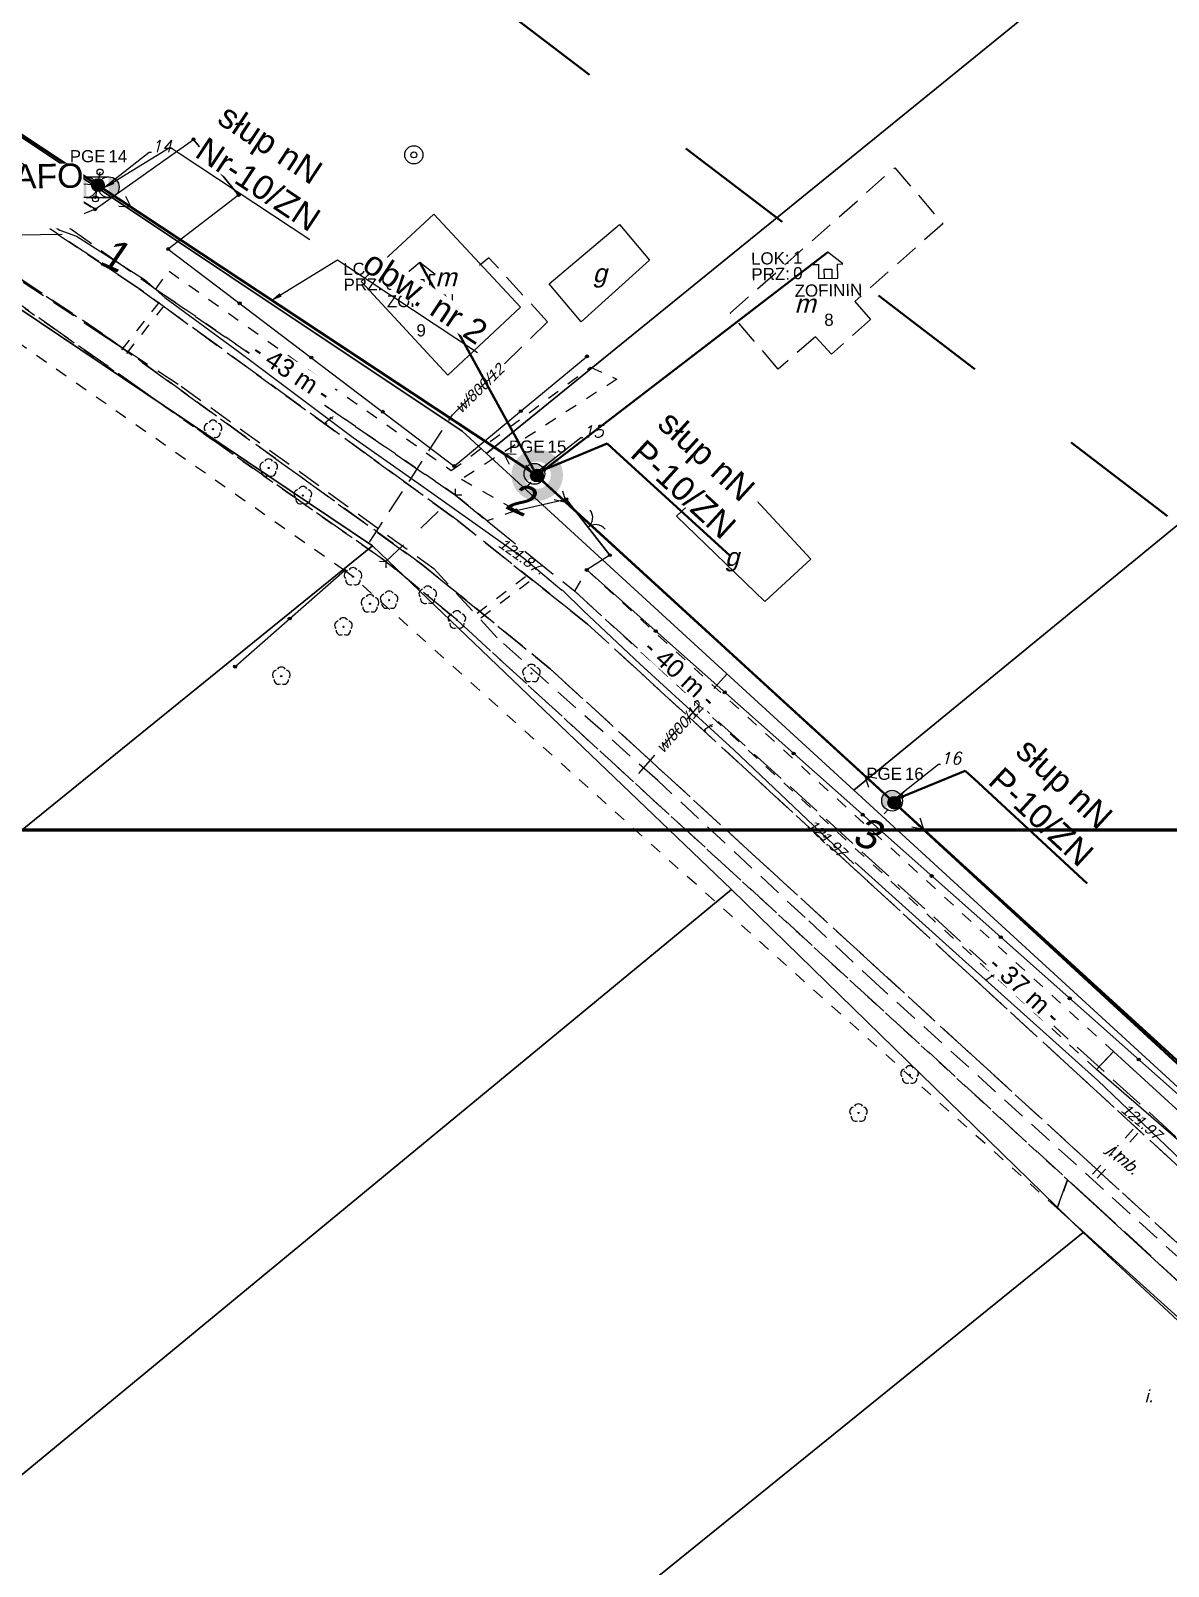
# Model space of a CAD drawing. Header units: metres. Extents: x 7542702 to 7555152, y 5804026 to 5815503.
# Drawn here: x 7544736.7 to 7544830.6, y 5808660.5 to 5808787.2 of the extents above; entities that cross this region are included whole.
import ezdxf
from ezdxf import colors
from ezdxf.entities.mleader import LeaderData, LeaderLine
from ezdxf.enums import TextEntityAlignment as Align
from ezdxf.math import Vec2, Vec3

# ---------------------------------------------------------------- set-up
doc = ezdxf.new("R2010")
doc.units = ezdxf.units.M
for name, pattern in [('4001', [0]), ('4002', [2, 1, -1]), ('4003', [3, 2, -1]), ('4004', [4, 3, -1])]:
    doc.linetypes.add(name, pattern=pattern)
doc.layers.add('!tele', color=30, linetype='Continuous', lineweight=50, plot=False)
for name, color, linetype, lineweight in [('!trafo', 6, '4002', 50), ('_KABEL_ABONENCKI_NAPOWIETRZNY', 104, 'Continuous', 50), ('_MUFA', 202, 'Continuous', 30), ('_numery slupow etap 4 cz. 2', 7, 'Continuous', 40), ('_PA_OPCJONALNE', 1, 'Continuous', 30), ('_SIEC_NAPOWIETRZNA', 5, 'Continuous', 50), ('_SLUP_DZIERZAWIONY_ENERGETYCZNY', 1, 'Continuous', 30)]:
    doc.layers.add(name, color=color, linetype=linetype, lineweight=lineweight)
for name, color, linetype in [('_MM mufy', 3, 'Continuous'), ('_MM opisy', 7, 'Continuous'), ('_MM slupy', 5, 'Continuous'), ('_mm trafo', 3, 'Continuous'), ('Budynki', 7, 'Continuous'), ('Budynki_projektowane', 1, 'Continuous'), ('Drogi', 135, 'Continuous'), ('Dzialki', 165, 'Continuous'), ('Ewidencja_drog', 135, 'Continuous'), ('Linie_napowietrzne', 184, 'Continuous'), ('makro-numeracja-punktow', 7, 'Continuous'), ('Ogrodzenia', 184, 'Continuous'), ('Projekty', 252, 'Continuous'), ('Roslinnosc', 104, 'Continuous'), ('Uz_Specjalne', 7, 'Continuous'), ('Uz_Telekomunikacja', 252, 'Continuous'), ('Wody', 184, 'Continuous')]:
    doc.layers.add(name, color=color, linetype=linetype)
doc.layers.add('DIM', color=7, linetype='Continuous', plot=False)
doc.layers.get('_MUFA').off()
doc.styles.add('DYN_DIM', font='arial.ttf')
doc.styles.add('GeodText', font='romans.shx', dxfattribs={"oblique": 14.323945})
doc.styles.get("Standard").update_dxf_attribs({"font": 'arial.ttf'})
doc.dimstyles.new('opis linie', dxfattribs={"dimtxt": 1.5, "dimasz": 0.18, "dimexe": 0.18, "dimexo": 0.0625, "dimgap": 2.5, "dimtad": 4, "dimdec": 0, "dimzin": 0, "dimdsep": 46, "dimtxsty": 'Standard', "dimcen": 0.09, "dimse1": 1, "dimse2": 1, "dimsd1": 1, "dimsd2": 1, "dimclrt": 256, "dimadec": 0, "dimazin": 0, "dimtfac": 1, "dimtdec": 0, "dimtofl": 0, "dimtmove": 0, "dimatfit": 3, "dimfxl": 1, "dimtfill": 1, "dimtolj": 1, "dimtzin": 0, "dimarcsym": 0})
doc.dimstyles.get("Standard").update_dxf_attribs({"dimtxt": 0.18, "dimasz": 0.18, "dimexe": 0.18, "dimexo": 0.0625, "dimgap": 0.09, "dimtad": 0, "dimtih": 1, "dimtoh": 1, "dimdec": 4, "dimzin": 0, "dimdsep": 46, "dimtxsty": 'Standard', "dimcen": 0.09, "dimadec": 0, "dimazin": 0, "dimtfac": 1, "dimtdec": 4, "dimtofl": 0, "dimtmove": 0, "dimatfit": 3, "dimfxl": 1, "dimtolj": 1, "dimtzin": 0, "dimarcsym": 0})

# ---------------------------------------------------------------- blocks, each defined once
blk = doc.blocks.new('1281')
at = {"layer": 'Ogrodzenia', "color": 184, "linetype": 'Continuous'}
for radius in [0.24, 0.16, 0.08]:
    blk.add_circle((0, 0), radius, dxfattribs=at)
blk = doc.blocks.new('1422')
at = {"layer": 'Roslinnosc', "color": 104, "linetype": 'Continuous'}
blk.add_circle((0, 0), 0.1, dxfattribs=at)
for centre, start, end in [((-0.71, 0.23), 102.5, 221.75), ((0, 0.75), 30.19, 149.77), ((0.71, 0.23), 318.3, 77.49), ((-0.44, -0.61), 174.33, 293.45), ((0.44, -0.61), 246.24, 5.74)]:
    blk.add_arc(centre, 0.75, start, end, dxfattribs=at)
blk = doc.blocks.new('2283')
at = {"layer": 'Ogrodzenia', "color": 184, "linetype": 'Continuous'}
blk.add_line((0, 0), (0, 1), dxfattribs=at)
blk = doc.blocks.new('1283')
at = {"layer": 'Ogrodzenia', "color": 184, "linetype": 'Continuous'}
for centre, start, end in [((0, 2), 270, 0), ((0, -2), 0, 90)]:
    blk.add_arc(centre, 2, start, end, dxfattribs=at)
blk = doc.blocks.new('2554')
at = {"layer": 'Drogi', "color": 8, "linetype": '4002'}
blk.add_line((0, 0), (0, 1), dxfattribs=at)
blk = doc.blocks.new('1554')
at = {"layer": 'Drogi', "color": 8, "linetype": 'Continuous'}
for p, q in [((-0.75, -0.75), (0, 0)), ((0, 0), (0.75, -0.75))]:
    blk.add_line(p, q, dxfattribs=at)
blk = doc.blocks.new('1651')
at = {"layer": 'Wody', "color": 184, "linetype": 'Continuous'}
for radius in [1.5, 0.5]:
    blk.add_circle((0, 0), radius, dxfattribs=at)
blk = doc.blocks.new('1363')
at = {"layer": 'Linie_napowietrzne', "color": 184, "linetype": 'Continuous'}
for p, q in [((-1.5, 0), (-2.5, 0)), ((0, 1.5), (0, 2.5)), ((1.5, 0), (2.5, 0)), ((0, -1.5), (0, -2.5))]:
    blk.add_line(p, q, dxfattribs=at)
blk.add_circle((0, 0), 0.5, dxfattribs=at)
blk = doc.blocks.new('1361')
at = {"layer": 'Linie_napowietrzne', "color": 184, "linetype": 'Continuous'}
blk.add_circle((0, 0), 0.5, dxfattribs=at)
blk = doc.blocks.new('2361')
at = {"layer": 'Linie_napowietrzne', "color": 184, "linetype": 'Continuous'}
for p, q in [((0, 0.66), (0, 1)), ((0, 0.33), (0, 0.6)), ((0, 0), (0, 0.3))]:
    blk.add_line(p, q, dxfattribs=at)
blk = doc.blocks.new('1366')
at = {"layer": 'Linie_napowietrzne', "color": 184, "linetype": 'Continuous'}
for p, q in [((0, 1), (0, 11)), ((-1, 4.8), (0, 6.5)), ((1, 4.8), (0, 6.5))]:
    blk.add_line(p, q, dxfattribs=at)
blk = doc.blocks.new('1756')
at = {"layer": 'Uz_Telekomunikacja', "color": 220, "linetype": 'Continuous'}
for radius in [0.16, 0.08]:
    blk.add_circle((0, 0), radius, dxfattribs=at)
blk = doc.blocks.new('ADRES')
for points in [[(0.79, -2.15), (0.79, -2.15), (0.79, -0.99), (1.24, -0.99), (0, 0), (-1.24, -0.99), (-0.79, -0.99), (-0.79, -2.15), (0.79, -2.15), (0.79, -2.15)], [(-0.31, -2.15), (-0.31, -1.4), (0.31, -1.4), (0.31, -2.15)]]:
    blk.add_lwpolyline(points)
at = {"color": 212, "insert": (-3.15, -0.43), "char_height": 1, "width": 1e-16, "attachment_point": 6}
blk.add_mtext('LOK:  ', dxfattribs=at)
at = {"color": 4, "insert": (-3.15, -1.72), "char_height": 1, "width": 1e-16, "attachment_point": 6}
blk.add_mtext('PRZ: ', dxfattribs=at)
at = {"color": 7}
for tag, flags, p in [('ID_OBSZARU', 13, (29.07, 23.06)), ('WOJEWODZTWO', 13, (23.29, 19.95)), ('POWIAT', 13, (29.07, 18.51)), ('GMINA', 13, (29.07, 16.8)), ('TERC', 13, (29.07, 15.22)), ('SIMC', 13, (29.07, 13.42)), ('ULIC', 13, (29.07, 11.76)), ('SZEROKOSC_GEOGRAFICZNA', 13, (18.71, 10.18)), ('DLUGOSC_GEOGRAFICZNA', 13, (29.07, 8.25)), ('KATEGORIA_STAWKI_JEDNOSTKOWEJ_100', 13, (29.07, 4.77)), ('KWOTA_STAWKI_JEDNOSTKOWEJ_100', 13, (29.07, 2.89)), ('DOFINANSOWANIE_95', 13, (29.07, 0.87)), ('MIEJSCOWOSC', 12, (0, -3.65)), ('ULICA', 12, (0, -4.88)), ('NR_PORZADKOWY', 12, (0, -6.09))]:
    blk.add_attdef(tag, text='', height=1, dxfattribs=dict(at, flags=flags)).set_placement(p, align=Align.CENTER)
at = {"color": 1}
for tag, flags, p in [('ID_PA', 5, (29.07, 21.57)), ('RODZAJ_OBIEKTU', 5, (29.07, 6.63)), ('ZAPAS', 13, (29.07, -2.62))]:
    blk.add_attdef(tag, text='', height=1, dxfattribs=dict(at, flags=flags)).set_placement(p, align=Align.CENTER)
at = {"color": 212, "flags": 12}
blk.add_attdef('LICZBA_LOKALI', text='', height=1, dxfattribs=at).set_placement((-2.88, -0.43), align=Align.MIDDLE_LEFT)
at = {"color": 150, "flags": 12}
for tag, p in [('MUFA', (1.78, -0.93)), ('NUMER_WLOKNA', (1.86, -2.2))]:
    blk.add_attdef(tag, p, '', height=1, dxfattribs=at)
at = {"color": 7, "style": 'DYN_DIM', "flags": 13}
blk.add_attdef('ODC_FUNKCJONALNY', text='', height=1, dxfattribs=at).set_placement((29.07, -1.01), align=Align.CENTER)
at = {"color": 4, "flags": 12}
blk.add_attdef('LICZBA_SED_W_DANYM_PA', text='', height=1, dxfattribs=at).set_placement((-2.88, -1.72), align=Align.MIDDLE_LEFT)
blk = doc.blocks.new('SLUP_DZIERZAWIONY')
h = blk.add_hatch(color=256)
h.dxf.hatch_style = 1
h.paths.add_polyline_path([(0.53, 0, 1), (-0.53, 0, 1)])
at = {"lineweight": 30}
blk.add_circle((0, 0), 0.527, dxfattribs=at)
at = {"color": 7, "style": 'DYN_DIM', "flags": 13}
blk.add_attdef('ODC_FUNKCJONALNY', text='', height=1, dxfattribs=at).set_placement((0.36, 3.33), align=Align.CENTER)
at = {"color": 7, "flags": 12}
blk.add_attdef('WLASCICIEL', text='', height=1, dxfattribs=at).set_placement((0.63, 1.89), align=Align.RIGHT)
blk.add_attdef('SLUP_NUMER', (0.87, 1.89), '', height=1, dxfattribs=at)
blk.add_attdef('TYP', text='', height=1, dxfattribs=at).set_placement((0, -2.82), align=Align.CENTER)
blk = doc.blocks.new('MUFA_II')
at = {"layer": '_MM mufy'}
h = blk.add_hatch(color=256, dxfattribs=at)
h.dxf.hatch_style = 1
h.paths.add_polyline_path([(2.15, 0.12, 1), (-2.1, -0.05, 1)])
h.paths.add_polyline_path([(-1.1, -0.01, -1), (1.15, 0.08, -1)], flags=16)
h.paths.add_polyline_path([(-0.83, 0, -1), (0.88, 0.07, -1)], flags=0)
blk = doc.blocks.new('ZN')
at = {"layer": '_MM slupy', "transparency": 33554687}
h = blk.add_hatch(color=256, dxfattribs=at)
h.dxf.hatch_style = 1
h.paths.add_polyline_path([(0, -0.86), (0, 0.86, 1)])
at = {"layer": '_MM slupy'}
blk.add_circle((0, 0), 0.857, dxfattribs=at)
blk = doc.blocks.new('R')
at = {"layer": '_MM slupy', "transparency": 33554687}
h = blk.add_hatch(color=256, dxfattribs=at)
h.dxf.hatch_style = 1
h.paths.add_polyline_path([(-0.93, -0.86), (-0.93, 0.86, 1)])
h = blk.add_hatch(color=256, dxfattribs=at)
h.dxf.hatch_style = 1
h.paths.add_polyline_path([(0.93, 0.86), (0.93, -0.86, 1)])
at = {"layer": '_MM slupy'}
for points in [[(-0.93, 0.86), (0.93, 0.86)], [(-0.93, -0.86), (0.93, -0.86)]]:
    blk.add_lwpolyline(points, dxfattribs=at)
for centre in [(-0.93, 0), (0.93, 0)]:
    blk.add_circle(centre, 0.857, dxfattribs=at)
blk = doc.blocks.new('*D282')
at = {"layer": 'Defpoints', "color": 0}
for p in [(7544700.65, 5808801.96), (7544742.22, 5808773.57), (7544742.64, 5808774.19)]:
    blk.add_point(p, dxfattribs=at)
at = {"layer": 'DIM', "insert": (7544719.43, 5808784.73), "char_height": 1.5, "attachment_point": 5, "rotation": 326.5256, "bg_fill": 3, "box_fill_scale": 1.1, "bg_fill_color": 9, "bg_fill_true_color": 13158600, "bg_fill_transparency": 0}
blk.add_mtext('\\A1;- 50 m -', dxfattribs=at)
blk = doc.blocks.new('*D283')
at = {"layer": 'Defpoints', "color": 0}
for p in [(7544742.64, 5808774.19), (7544778.25, 5808750.65), (7544777.84, 5808750.02)]:
    blk.add_point(p, dxfattribs=at)
at = {"layer": 'DIM', "insert": (7544758.23, 5808759.07), "char_height": 1.5, "attachment_point": 5, "rotation": 326.5294, "bg_fill": 3, "box_fill_scale": 1.1, "bg_fill_color": 9, "bg_fill_true_color": 13158600, "bg_fill_transparency": 0}
blk.add_mtext('\\A1;- 43 m -', dxfattribs=at)
blk = doc.blocks.new('*D284')
at = {"layer": 'Defpoints', "color": 0}
for p in [(7544778.25, 5808750.65), (7544807.78, 5808723.68), (7544807.27, 5808723.12)]:
    blk.add_point(p, dxfattribs=at)
at = {"layer": 'DIM', "insert": (7544790.3, 5808734.2), "char_height": 1.5, "attachment_point": 5, "rotation": 317.5892, "bg_fill": 3, "box_fill_scale": 1.1, "bg_fill_color": 9, "bg_fill_true_color": 13158600, "bg_fill_transparency": 0}
blk.add_mtext('\\A1;- 40 m -', dxfattribs=at)
blk = doc.blocks.new('*D285')
at = {"layer": 'Defpoints', "color": 0}
for p in [(7544807.78, 5808723.68), (7544835.19, 5808698.42), (7544834.68, 5808697.87)]:
    blk.add_point(p, dxfattribs=at)
at = {"layer": 'DIM', "insert": (7544818.76, 5808708.09), "char_height": 1.5, "attachment_point": 5, "rotation": 317.3386, "bg_fill": 3, "box_fill_scale": 1.1, "bg_fill_color": 9, "bg_fill_true_color": 13158600, "bg_fill_transparency": 0}
blk.add_mtext('\\A1;- 37 m -', dxfattribs=at)
blk = doc.blocks.new('q')
at = {"layer": '_MM slupy'}
blk.add_blockref('ZN', (0, 0), dxfattribs=at)
at = {"layer": '_MM opisy'}
ml = blk.add_multileader_mtext('Standard', dxfattribs=at)
ml.set_content('\\pxql;słup nN\\PP-10/ZN', color=256)
ml.set_leader_properties()
ml.build(insert=Vec2(0, 0))
ml.multileader.update_dxf_attribs({"has_text_frame": 1, "text_left_attachment_type": 5, "text_right_attachment_type": 5, "dogleg_length": 1, "arrow_head_size": 1})
ctx = ml.context
ctx.base_point, ctx.char_height, ctx.arrow_head_size, ctx.landing_gap_size, ctx.plane_origin = Vec3(3.75, 5.9), 2, 1, 1, Vec3(1.72, -1.42)
ctx.left_attachment, ctx.right_attachment = 5, 5
notes = []
notes.append((ctx, [(0, (1, 1, 0), (2.75, 5.9), (1, 0), 1, [(0, [(0, 0), (2.75, 5.9)], 0, [])])]))
ctx.mtext.insert, ctx.mtext.flow_direction = Vec3(4.75, 11.7), 5
ctx.mtext.has_bg_fill, ctx.mtext.bg_color, ctx.mtext.bg_scale_factor, ctx.mtext.bg_transparency, ctx.mtext.use_window_bg_color = 1, -1023410175, 1, 0, 1
for ctx, leaders in notes:
    for number, flags, end, landing, length, lines in leaders:
        leader = LeaderData()
        leader.index, (leader.has_last_leader_line, leader.has_dogleg_vector, leader.attachment_direction) = number, flags
        leader.last_leader_point, leader.dogleg_vector, leader.dogleg_length = Vec3(end), Vec3(landing), length
        for number, points, colour, breaks in lines:
            line = LeaderLine()
            line.index, line.vertices, line.color, line.breaks = number, Vec3.list(points), colors.encode_raw_color(colour), breaks
            leader.lines.append(line)
        ctx.leaders.append(leader)

msp = doc.modelspace()

# ---------------------------------------------------------------- linework, layer by layer
at = {"layer": '!tele'}
msp.add_lwpolyline([(7544290.26, 5809066.23), (7544324.19, 5809046.9), (7544360.07, 5809018.25), (7544402.52, 5808988.92), (7544444.31, 5808960.01), (7544469.84, 5808960.99), (7544498.83, 5808940.98), (7544529.27, 5808919.81), (7544562.17, 5808897.23), (7544593.79, 5808875.27), (7544626.92, 5808852.18), (7544664.36, 5808826.58), (7544700.65, 5808801.96), (7544742.64, 5808774.19), (7544778.25, 5808750.65), (7544807.78, 5808723.68), (7544835.19, 5808698.42), (7544866.19, 5808670.23), (7544897.42, 5808639.87), (7544931.15, 5808608.46), (7544963.76, 5808579.39), (7544988.36, 5808557.86)], dxfattribs=at)
at = {"layer": '!trafo', "ltscale": 10}
msp.add_lwpolyline([(7544322.76, 5809134.51), (7544224.4, 5809031.13), (7545058.88, 5808420.59), (7545132.63, 5808516.69)], close=True, dxfattribs=at)
at = {"layer": '_KABEL_ABONENCKI_NAPOWIETRZNY'}
for points in [[(7544768.8, 5808768.08), (7544778.46, 5808750.51)], [(7544802.46, 5808768.94), (7544778.46, 5808750.51)]]:
    msp.add_lwpolyline(points, dxfattribs=at)
at = {"layer": '_SIEC_NAPOWIETRZNA', "elevation": 122.55}
for points in [[(7544742.21, 5808774.47), (7544701.06, 5808801.68)], [(7544866.2, 5808670.24), (7544835.28, 5808698.65), (7544807.96, 5808723.51), (7544778.46, 5808750.51), (7544742.21, 5808774.47)]]:
    msp.add_lwpolyline(points, dxfattribs=at)
at = {"layer": 'Budynki', "color": 7, "linetype": '4001'}
for points in [[(7544777.1, 5808764.39, 0), (7544771.11, 5808758.8, 0), (7544763.94, 5808766.51, 0), (7544769.94, 5808772.09, 0), (7544777.1, 5808764.39, 0)], [(7544787.76, 5808768.28, 121.9), (7544782.1, 5808763.2, 122.31), (7544779.47, 5808766.32, 121.59), (7544785.28, 5808771.22, 121.9), (7544787.76, 5808768.28, 121.9)], [(7544797.27, 5808740.11, 0), (7544789.98, 5808747.17, 0), (7544794.16, 5808751.05, 0), (7544801.06, 5808743.62, 0), (7544797.27, 5808740.11, 0)]]:
    msp.add_polyline3d(points, dxfattribs=at)
at = {"layer": 'Budynki_projektowane', "color": 1, "linetype": '4003'}
msp.add_polyline3d([(7544807.99, 5808775.91, 0), (7544811.96, 5808771.29, 0), (7544804.7, 5808764.88, 0), (7544806, 5808763.39, 0), (7544802.76, 5808760.53, 0), (7544801.45, 5808761.96, 0), (7544798.38, 5808759.3, 0), (7544794.42, 5808763.92, 0), (7544807.99, 5808775.91, 0)], dxfattribs=at)
at = {"layer": 'Drogi', "color": 8, "linetype": '4003'}
for p, q in [((7544703.96, 5808793.78, 123.01), (7544745.61, 5808765.94, 122.91)), ((7544742.61, 5808762.21, 122.91), (7544701.36, 5808789.73, 123)), ((7544745.61, 5808765.94, 122.91), (7544771.87, 5808746.83, 122.77)), ((7544769.04, 5808743.12, 122.74), (7544742.61, 5808762.21, 122.91)), ((7544771.87, 5808746.83, 122.77), (7544782.64, 5808738.25, 122.78)), ((7544779.59, 5808734.53, 122.7), (7544769.04, 5808743.12, 122.74)), ((7544782.64, 5808738.25, 122.78), (7544840.38, 5808685.27, 122.97)), ((7544837.57, 5808681.45, 123.06), (7544779.59, 5808734.53, 122.7))]:
    msp.add_line(p, q, dxfattribs=at)
at = {"layer": 'Drogi', "color": 8, "linetype": '4001'}
for points in [[(7544826.04, 5808702.98, 122.77), (7544837.62, 5808692.4, 122.87), (7544836.54, 5808691.2, 122.87), (7544824.64, 5808701.5, 122.87), (7544826.04, 5808702.98, 122.77)], [(7544822.26, 5808692.38, 0), (7544835.91, 5808679.86, 0), (7544834.51, 5808678.24, 0), (7544821.4, 5808690.05, 0), (7544822.26, 5808692.38, 0)]]:
    msp.add_polyline3d(points, dxfattribs=at)
at = {"layer": 'Dzialki'}
for p, q in [((7545147.18, 5809055.22), (7544774.31, 5808752.33)), ((7544774.31, 5808752.33), (7545147.18, 5809055.22)), ((7545174.82, 5809027.83), (7544804.61, 5808724.55)), ((7544804.61, 5808724.55), (7545174.82, 5809027.83)), ((7544772.29, 5808754.18), (7544718.28, 5808790.18)), ((7544718.28, 5808790.18), (7544772.29, 5808754.18)), ((7544708.69, 5808782.45), (7544764.88, 5808744.7)), ((7544764.88, 5808744.7), (7544708.69, 5808782.45)), ((7544774.31, 5808752.33), (7544772.29, 5808754.18)), ((7544772.29, 5808754.18), (7544774.31, 5808752.33)), ((7544804.61, 5808724.55), (7544774.31, 5808752.33)), ((7544774.31, 5808752.33), (7544804.61, 5808724.55)), ((7544764.88, 5808744.7), (7544640.4, 5808643.86)), ((7544640.4, 5808643.86), (7544764.88, 5808744.7)), ((7544764.88, 5808744.7), (7544794.51, 5808716.36)), ((7544794.51, 5808716.36), (7544764.88, 5808744.7)), ((7544834.24, 5808697.39), (7544804.61, 5808724.55)), ((7544804.61, 5808724.55), (7544834.24, 5808697.39)), ((7544794.51, 5808716.36), (7544636.08, 5808585.71)), ((7544636.08, 5808585.71), (7544794.51, 5808716.36)), ((7544794.51, 5808716.36), (7544823.55, 5808688.04)), ((7544823.55, 5808688.04), (7544794.51, 5808716.36)), ((7544823.55, 5808688.04), (7544494.46, 5808422.09)), ((7544494.46, 5808422.09), (7544823.55, 5808688.04)), ((7544853.36, 5808660.33), (7544823.55, 5808688.04)), ((7544823.55, 5808688.04), (7544853.36, 5808660.33))]:
    msp.add_line(p, q, dxfattribs=at)
at = {"layer": 'Ewidencja_drog', "color": 8, "linetype": '4004'}
for points in [[(7544976.46, 5808560.56, 123.43), (7544945.46, 5808588.4, 0), (7544907.67, 5808622.93, 123.05), (7544840.38, 5808685.27, 122.97), (7544782.64, 5808738.25, 122.78), (7544771.87, 5808746.83, 122.77), (7544745.61, 5808765.94, 122.91), (7544703.96, 5808793.78, 123.01), (7544664.21, 5808819.97, 122.87), (7544594.33, 5808868.71, 122.75), (7544554.54, 5808895.68, 0), (7544555.01, 5808896.39, 0), (7544601.93, 5808864.83, 0), (7544607.17, 5808860.78, 0), (7544641.3, 5808836.68, 0), (7544647.11, 5808832.66, 0), (7544669.18, 5808817.32, 0), (7544677.79, 5808811.94, 0), (7544710.02, 5808790.51, 0), (7544716.95, 5808785.79, 0), (7544739.24, 5808771.4, 0)], [(7544599.37, 5808856.22, 122.73), (7544602.07, 5808857.28, 122.72), (7544661.31, 5808816.16, 122.88), (7544701.36, 5808789.73, 123), (7544742.61, 5808762.21, 122.91), (7544769.04, 5808743.12, 122.74), (7544779.59, 5808734.53, 122.7), (7544837.57, 5808681.45, 123.06), (7544905.05, 5808619.5, 123.03), (7544942.75, 5808584.77, 0), (7544973.53, 5808557.24, 123.43)], [(7544999.85, 5808531.99, 0), (7544963, 5808564.19, 0), (7544959.84, 5808566.96, 0), (7544954.66, 5808571.74, 0), (7544941.27, 5808583.46, 0), (7544899.98, 5808620.35, 0), (7544852.64, 5808664.59, 0), (7544849.75, 5808667.12, 0), (7544824.78, 5808690.11, 0), (7544771.85, 5808738.6, 0), (7544766, 5808743.42, 0), (7544709.98, 5808782.7, 0), (7544707.56, 5808784.28, 0), (7544683.94, 5808799.81, 0), (7544679.52, 5808802.88, 0), (7544639.77, 5808828.92, 0), (7544636.44, 5808831.64, 0), (7544600.08, 5808856.27, 0), (7544599.37, 5808856.22, 122.73)], [(7544739.24, 5808771.4, 0), (7544746.99, 5808765.9, 0), (7544771.73, 5808748.89, 0), (7544774.34, 5808746.76, 0), (7544781.58, 5808740.96, 0), (7544836.95, 5808690.74, 0), (7544840.62, 5808687.25, 122.87), (7544863.43, 5808666.94, 0), (7544878.89, 5808653.11, 122.57), (7544882.98, 5808648.9, 122.77), (7544907.56, 5808626.14, 122.77), (7544923.63, 5808610.92, 0), (7544927.62, 5808607.14, 0), (7544945.19, 5808591.48, 0), (7544951.39, 5808585.82, 0), (7544980.26, 5808559.3, 0)]]:
    msp.add_polyline3d(points, dxfattribs=at)
at = {"layer": 'Ogrodzenia', "color": 184, "linetype": '4001'}
for p, q in [((7544741.99, 5808772.48), (7544717.07, 5808788.06)), ((7544741.99, 5808772.48), (7544750.11, 5808778.25)), ((7544750.11, 5808778.25), (7544753.84, 5808773.65)), ((7544753.84, 5808773.65), (7544748.02, 5808769.2)), ((7544748.02, 5808769.2), (7544771.64, 5808751.29)), ((7544771.64, 5808751.29), (7544782.59, 5808760.34)), ((7544776.74, 5808747.63), (7544780.88, 5808748.56)), ((7544780.88, 5808748.56), (7544784.48, 5808743.94)), ((7544784.48, 5808743.94), (7544782.57, 5808742.72)), ((7544753.54, 5808734.74), (7544762.57, 5808742.68)), ((7544782.57, 5808742.72), (7544833.82, 5808697.27))]:
    msp.add_line(p, q, dxfattribs=at)
at = {"layer": 'Projekty', "linetype": '4003'}
for p, q in [((7544713.58, 5808781.42), (7544742.14, 5808762.43)), ((7544774.49, 5808768.48), (7544773.72, 5808767.83)), ((7544779.32, 5808763.19), (7544774.49, 5808768.48)), ((7544771.49, 5808755.52), (7544779.32, 5808763.19)), ((7544742.14, 5808762.43), (7544749.1, 5808757.88)), ((7544749.1, 5808757.88), (7544769.96, 5808742.83)), ((7544764.63, 5808745), (7544771.49, 5808755.52)), ((7544775.17, 5808737.12), (7544769.96, 5808742.83)), ((7544788.4, 5808725.37), (7544775.17, 5808737.12)), ((7544794.15, 5808734.15), (7544786.56, 5808725.62)), ((7544800.59, 5808714.04), (7544788.4, 5808725.37)), ((7544806.77, 5808708.32), (7544800.59, 5808714.04)), ((7544849.66, 5808669.44), (7544806.77, 5808708.32))]:
    msp.add_line(p, q, dxfattribs=at)
at = {"layer": 'Uz_Specjalne', "color": 7, "linetype": '4002'}
for p, q in [((7544744.21, 5808760.88, 121.47), (7544747.49, 5808765.07, 121.37)), ((7544744.61, 5808760.58, 121.47), (7544747.89, 5808764.77, 121.37)), ((7544773.53, 5808739.16, 121.17), (7544778.41, 5808742.85, 121.27)), ((7544773.83, 5808738.76, 121.17), (7544778.71, 5808742.45, 121.27)), ((7544824.33, 5808692.87, 121.57), (7544828.08, 5808697.04, 121.57)), ((7544824.71, 5808692.53, 121.57), (7544828.46, 5808696.7, 121.57))]:
    msp.add_line(p, q, dxfattribs=at)
at = {"layer": 'Uz_Telekomunikacja', "linetype": '4001'}
for p, q in [((7544735.68, 5808772.94, 122.11), (7544739.09, 5808770.75, 122.19)), ((7544739.09, 5808770.75, 122.19), (7544740.46, 5808770.27, 122)), ((7544740.46, 5808770.27, 122), (7544742.04, 5808769.25, 122.04)), ((7544742.04, 5808769.25, 122.04), (7544746.08, 5808766.69, 122.06)), ((7544746.08, 5808766.69, 122.06), (7544747.74, 5808765.2, 121.97)), ((7544747.74, 5808765.2, 121.97), (7544753.93, 5808760.65, 121.95)), ((7544753.93, 5808760.65, 121.95), (7544763.3, 5808753.65, 121.89)), ((7544763.3, 5808753.65, 121.89), (7544769.12, 5808749.54, 122)), ((7544769.12, 5808749.54, 122), (7544777.38, 5808743.68, 121.86)), ((7544777.38, 5808743.68, 121.86), (7544780.51, 5808741.05, 121.88)), ((7544780.55, 5808741.09), (7544782.31, 5808739.34)), ((7544782.31, 5808739.34), (7544786.94, 5808734.98)), ((7544786.94, 5808734.98), (7544794.7, 5808727.87)), ((7544794.7, 5808727.87), (7544804.62, 5808718.46)), ((7544804.72, 5808718.57, 122), (7544813.87, 5808710.36, 122.02)), ((7544813.87, 5808710.36, 122.02), (7544824.76, 5808700.6, 122.1)), ((7544824.76, 5808700.6, 122.1), (7544832.28, 5808693.41, 122.09))]:
    msp.add_line(p, q, dxfattribs=at)
at = {"layer": 'Wody', "color": 184, "linetype": '4002'}
for points in [[(7544717.07, 5808788.06, 0), (7544741.99, 5808772.48, 0), (7544739.24, 5808771.4, 0), (7544716.95, 5808785.79, 0), (7544717.07, 5808788.06, 0)], [(7544763.28, 5808742.16, 0), (7544762.57, 5808742.68, 0), (7544708.17, 5808780.65, 0), (7544709.98, 5808782.7, 0), (7544766, 5808743.42, 0), (7544771.85, 5808738.6, 0), (7544822.26, 5808692.38, 0), (7544821.4, 5808690.05, 0), (7544763.28, 5808742.16, 0)], [(7544785.06, 5808758.46, 0), (7544772.23, 5808750.2, 0), (7544776.74, 5808747.63, 0), (7544774.34, 5808746.76, 0), (7544771.73, 5808748.89, 0), (7544746.99, 5808765.9, 0), (7544748.09, 5808767.37, 0), (7544771.39, 5808750.92, 0), (7544782.88, 5808759.46, 0), (7544785.06, 5808758.46, 0)], [(7544824.64, 5808701.5, 122.9), (7544781.58, 5808740.96, 0), (7544782.57, 5808742.72, 0), (7544826.04, 5808702.98, 122.8), (7544824.64, 5808701.5, 122.9)]]:
    msp.add_polyline3d(points, dxfattribs=at)

# ---------------------------------------------------------------- block references
at = {"layer": '_MUFA'}
msp.add_blockref('MUFA_II', (7544778.46, 5808750.51, 122.55), dxfattribs=at)
at = {"layer": '_PA_OPCJONALNE'}
ref = msp.add_blockref('ADRES', (7544768.8, 5808768.08), dxfattribs=dict(at, rotation=1))
ref.add_attrib('MIEJSCOWOSC', 'ZOFININ', dxfattribs={"layer": '0', "color": 7, "height": 1, "rotation": 1, "flags": 12}).set_placement((7544768.87, 5808764.43), align=Align.CENTER)
ref.add_attrib('NR_PORZADKOWY', '9', dxfattribs={"layer": '0', "color": 7, "height": 1, "rotation": 1, "flags": 12}).set_placement((7544768.91, 5808761.99), align=Align.CENTER)
ref.add_attrib('LICZBA_LOKALI', '1', (7544765.94, 5808767.12), dxfattribs={"layer": '0', "color": 212, "height": 1, "rotation": 1, "flags": 12})
ref.add_attrib('LICZBA_SED_W_DANYM_PA', '0', (7544765.96, 5808765.83), dxfattribs={"layer": '0', "color": 4, "height": 1, "rotation": 1, "flags": 12})
ref = msp.add_blockref('ADRES', (7544802.46, 5808768.94), dxfattribs=dict(at, rotation=1))
ref.add_attrib('MIEJSCOWOSC', 'ZOFININ', dxfattribs={"layer": '0', "color": 7, "height": 1, "rotation": 1, "flags": 12}).set_placement((7544802.53, 5808765.3), align=Align.CENTER)
ref.add_attrib('NR_PORZADKOWY', '8', dxfattribs={"layer": '0', "color": 7, "height": 1, "rotation": 1, "flags": 12}).set_placement((7544802.57, 5808762.86), align=Align.CENTER)
ref.add_attrib('LICZBA_LOKALI', '1', (7544799.6, 5808767.99), dxfattribs={"layer": '0', "color": 212, "height": 1, "rotation": 1, "flags": 12})
ref.add_attrib('LICZBA_SED_W_DANYM_PA', '0', (7544799.62, 5808766.7), dxfattribs={"layer": '0', "color": 4, "height": 1, "rotation": 1, "flags": 12})
at = {"layer": '_SLUP_DZIERZAWIONY_ENERGETYCZNY'}
for p, values in [((7544742.22, 5808774.47), {'WLASCICIEL': 'PGE', 'SLUP_NUMER': '14'}), ((7544778.46, 5808750.51), {'WLASCICIEL': 'PGE', 'SLUP_NUMER': '15'}), ((7544807.96, 5808723.51), {'WLASCICIEL': 'PGE', 'SLUP_NUMER': '16'})]:
    msp.add_blockref('SLUP_DZIERZAWIONY', p, dxfattribs=at).add_auto_attribs(values)
at = {"layer": 'Drogi', "color": 8, "xscale": 0.5, "yscale": 0.5, "zscale": 0.5}
for p, rotation in [((7544771.73, 5808748.89), 133.670158), ((7544766, 5808743.42), 313.670158)]:
    msp.add_blockref('1554', p, dxfattribs=dict(at, rotation=rotation))
at = {"layer": 'Drogi', "color": 8, "xscale": 0.5, "yscale": 7.92173, "rotation": 313.670158}
msp.add_blockref('2554', (7544766, 5808743.42), dxfattribs=at)
at = {"layer": 'Linie_napowietrzne', "color": 184, "xscale": 0.5, "yscale": 0.5, "zscale": 0.5}
for p in [(7544742.4, 5808775.55), (7544742.4, 5808775.55), (7544742.02, 5808773.34), (7544742.02, 5808773.34), (7544778.46, 5808750.51), (7544778.46, 5808750.51), (7544807.96, 5808723.51), (7544807.96, 5808723.51)]:
    msp.add_blockref('1361', p, dxfattribs=at)
at = {"layer": 'Linie_napowietrzne', "color": 184}
for name, p, xscale, yscale, zscale, rotation in [('1366', (7544742.22, 5808774.47), 0.5, 0.5, 0.5, 85.30802299999999), ('1366', (7544742.22, 5808774.47), 0.5, 0.5, 0.5, 85.30802299999999), ('1361', (7544742.22, 5808774.47), 0.5, 0.5, 0.5, 236.529399), ('1361', (7544742.22, 5808774.47), 0.5, 0.5, 0.5, 236.529399), ('1361', (7544742.22, 5808774.47), 0.5, 0.5, 0.5, 265.308023), ('1361', (7544742.22, 5808774.47), 0.5, 0.5, 0.5, 265.308023), ('1366', (7544742.22, 5808774.47), 0.5, 0.5, 0.5, 236.529399), ('1366', (7544742.22, 5808774.47), 0.5, 0.5, 0.5, 236.529399), ('1366', (7544778.46, 5808750.51), 0.4999999999999998, 0.4999999999999998, 0.4999999999999998, 56.52939900000002), ('1366', (7544778.46, 5808750.51), 0.4999999999999998, 0.4999999999999998, 0.4999999999999998, 56.52939900000002), ('1363', (7544778.46, 5808750.51), 0.5, 0.5, 0.5, 227.534526), ('1363', (7544778.46, 5808750.51), 0.5, 0.5, 0.5, 227.534526), ('1361', (7544778.46, 5808750.51), 0.5, 0.5, 0.5, 236.529399), ('1361', (7544778.46, 5808750.51), 0.5, 0.5, 0.5, 227.533559), ('1361', (7544778.46, 5808750.51), 0.5, 0.5, 0.5, 236.529399), ('1361', (7544778.46, 5808750.51), 0.5, 0.5, 0.5, 227.533559), ('1366', (7544778.46, 5808750.51), 0.5, 0.5, 0.5, 227.533559), ('1366', (7544778.46, 5808750.51), 0.5, 0.5, 0.5, 227.533559), ('1366', (7544807.96, 5808723.51), 0.5, 0.5, 0.5, 47.53355900000003), ('1366', (7544807.96, 5808723.51), 0.5, 0.5, 0.5, 47.53355900000003), ('1363', (7544807.96, 5808723.51), 0.5, 0.5, 0.5, 227.890372), ('1363', (7544807.96, 5808723.51), 0.5, 0.5, 0.5, 227.890372), ('1361', (7544807.96, 5808723.51), 0.5, 0.5, 0.5, 227.533559), ('1361', (7544807.96, 5808723.51), 0.4999999999999999, 0.4999999999999999, 0.4999999999999999, 227.699182), ('1361', (7544807.96, 5808723.51), 0.5, 0.5, 0.5, 227.533559), ('1361', (7544807.96, 5808723.51), 0.4999999999999999, 0.4999999999999999, 0.4999999999999999, 227.699182), ('1366', (7544807.96, 5808723.51), 0.4999999999999999, 0.4999999999999999, 0.4999999999999999, 227.699182), ('1366', (7544807.96, 5808723.51), 0.4999999999999999, 0.4999999999999999, 0.4999999999999999, 227.699182)]:
    msp.add_blockref(name, p, dxfattribs=dict(at, xscale=xscale, yscale=yscale, zscale=zscale, rotation=rotation))
at = {"layer": 'Linie_napowietrzne', "color": 184, "xscale": 0.4999999999999998, "yscale": 2.242432, "rotation": 350.24364}
msp.add_blockref('2361', (7544742.02, 5808773.34), dxfattribs=at)
msp.add_blockref('2361', (7544742.02, 5808773.34), dxfattribs=at)
at = {"layer": 'Ogrodzenia', "color": 184, "xscale": 0.5, "yscale": 0.5, "zscale": 0.5}
for p in [(7544750.11, 5808778.25), (7544750.11, 5808778.25), (7544753.84, 5808773.65), (7544753.84, 5808773.65), (7544741.99, 5808772.48), (7544741.99, 5808772.48), (7544748.02, 5808769.2), (7544748.02, 5808769.2), (7544753.92, 5808764.72), (7544782.59, 5808760.34), (7544759.83, 5808760.25), (7544765.74, 5808755.77), (7544777.12, 5808755.82), (7544771.64, 5808751.29), (7544771.64, 5808751.29), (7544776.74, 5808747.63), (7544780.88, 5808748.56), (7544780.88, 5808748.56), (7544784.48, 5808743.94), (7544784.48, 5808743.94), (7544762.57, 5808742.68), (7544782.57, 5808742.72), (7544782.57, 5808742.72), (7544758.05, 5808738.71), (7544788.26, 5808737.67), (7544753.54, 5808734.74), (7544793.96, 5808732.62), (7544799.65, 5808727.57), (7544805.35, 5808722.52), (7544811.04, 5808717.47), (7544816.74, 5808712.42), (7544822.43, 5808707.37), (7544828.13, 5808702.32)]:
    msp.add_blockref('1281', p, dxfattribs=at)
at = {"layer": 'Ogrodzenia', "color": 184, "xscale": 0.5}
for p, yscale, rotation in [((7544753.84, 5808773.65), 5.922238, 39.03754400000003), ((7544784.48, 5808743.94), 5.856996, 37.92646200000001)]:
    msp.add_blockref('2283', p, dxfattribs=dict(at, yscale=yscale, rotation=rotation))
at = {"layer": 'Ogrodzenia', "color": 184, "xscale": 0.5, "yscale": 0.5, "zscale": 0.5}
for p, rotation in [((7544751.97, 5808775.95), 39.03754400000003), ((7544782.68, 5808746.25), 37.92646200000001)]:
    msp.add_blockref('1283', p, dxfattribs=dict(at, rotation=rotation))
at = {"layer": 'Roslinnosc', "color": 104, "xscale": 0.5, "yscale": 0.5, "zscale": 0.5}
for p in [(7544751.72, 5808754.33, 122.84), (7544756.32, 5808751.13, 122.64), (7544759.14, 5808748.86, 122.72), (7544763.28, 5808742.16), (7544769.45, 5808740.64), (7544764.68, 5808739.93), (7544766.26, 5808740.23, 122.53), (7544771.85, 5808738.6), (7544762.49, 5808738.03), (7544757.36, 5808733.96), (7544778.01, 5808734.18), (7544809.22, 5808701.05), (7544805, 5808697.91)]:
    msp.add_blockref('1422', p, dxfattribs=at)
at = {"layer": 'Uz_Telekomunikacja', "xscale": 0.5, "yscale": 0.5, "zscale": 0.5}
for p in [(7544776.82, 5808744.08), (7544802.23, 5808720.73), (7544828.18, 5808697.33)]:
    msp.add_blockref('1756', p, dxfattribs=at)
at = {"layer": 'Wody', "color": 184, "xscale": 0.5, "yscale": 0.5, "zscale": 0.5}
msp.add_blockref('1651', (7544768.3, 5808776.97, 122.47), dxfattribs=at)

# ---------------------------------------------------------------- texts
at = {"layer": 'Budynki', "color": 7, "oblique": 15}
for s, p in [('m', (7544770.07, 5808766.12)), ('g', (7544783.06, 5808766.46)), ('m', (7544799.72, 5808763.95)), ('g', (7544793.97, 5808743.04))]:
    msp.add_text(s, height=1.5, rotation=359.97, dxfattribs=at).set_placement(p)
at = {"layer": 'Drogi', "color": 8, "oblique": 15}
msp.add_text('j.mb. ', height=1, rotation=317.5263, dxfattribs=at).set_placement((7544825.44, 5808694.76))
msp.add_text('i.', height=1, dxfattribs=at).set_placement((7544828.62, 5808674.04))
at = {"layer": 'makro-numeracja-punktow', "color": 6, "char_height": 1, "attachment_point": 7, "line_spacing_factor": 0.8, "style": 'GeodText'}
for s, insert in [('14', (7544746.64, 5808777.19)), ('15', (7544782.25, 5808753.65)), ('16', (7544811.78, 5808726.68))]:
    msp.add_mtext(s, dxfattribs=dict(at, insert=insert))
at = {"layer": 'Projekty', "oblique": 15}
for rotation, p in [(44.4417, (7544772.21, 5808755.59)), (48.3798, (7544788.88, 5808727.55))]:
    msp.add_text('w/800/12', height=0.9, rotation=rotation, dxfattribs=at).set_placement(p)
at = {"layer": 'Uz_Telekomunikacja', "oblique": 15}
for s, rotation, p in [('t', 323.2379, (7544760.83, 5808754.94)), ('121.87', 324.6465, (7544775.2, 5808744.68)), ('t', 317.4845, (7544792.13, 5808729.62)), ('121.97', 316.4992, (7544800.7, 5808721.56)), ('t', 318.1322, (7544815.37, 5808708.96)), ('121.97', 320.3528, (7544826.6, 5808698.06))]:
    msp.add_text(s, height=0.9, rotation=rotation, dxfattribs=at).set_placement(p)

# ---------------------------------------------------------------- leaders
at = {"layer": 'makro-numeracja-punktow', "color": 6, "has_arrowhead": 0, "annotation_type": 0, "has_hookline": 1, "hookline_direction": 0}
for points, text_width in [([(7544742.64, 5808774.19), (7544746.46, 5808777.19), (7544746.64, 5808777.19)], 1.4), ([(7544778.25, 5808750.65), (7544782.07, 5808753.65), (7544782.25, 5808753.65)], 1.43), ([(7544807.78, 5808723.68), (7544811.6, 5808726.68), (7544811.78, 5808726.68)], 1.44)]:
    msp.add_leader(points, dimstyle='Standard', dxfattribs=dict(at, text_width=text_width))

# ---------------------------------------------------------------- next in the draw order: block references
at = {"layer": '!tele'}
for p, rotation in [((7544778.25, 5808750.65), 317.589221594007), ((7544807.78, 5808723.68), 317.338591485812)]:
    msp.add_blockref('q', p, dxfattribs=dict(at, rotation=rotation))

# ---------------------------------------------------------------- next in the draw order: leaders
at = {"layer": '_MM opisy'}
ml = msp.add_multileader_mtext('Standard', dxfattribs=at)
ml.set_content('\\pxql;słup nN\\PNr-10/ZN', color=256)
ml.set_leader_properties()
ml.build(insert=Vec2(0, 0))
ml.multileader.update_dxf_attribs({"has_text_frame": 1, "text_left_attachment_type": 5, "text_right_attachment_type": 5, "dogleg_length": 1, "arrow_head_size": 1})
ctx = ml.context
ctx.base_point, ctx.char_height, ctx.arrow_head_size, ctx.landing_gap_size, ctx.plane_origin, ctx.plane_x_axis, ctx.plane_y_axis = Vec3(7544749.02, 5808777.05), 2, 1, 1, Vec3(7544743.29, 5808772.06), Vec3(0.834169, -0.551509), Vec3(0.551509, 0.834169)
ctx.left_attachment, ctx.right_attachment = 5, 5
notes = []
notes.append((ctx, [(0, (1, 1, 0), (7544748.19, 5808777.6), (0.834169, -0.551509), 1, [(0, [(7544742.64, 5808774.19), (7544748.19, 5808777.6)], 0, [])])]))
ctx.mtext.insert, ctx.mtext.text_direction, ctx.mtext.flow_direction = Vec3(7544753.06, 5808781.33), Vec3(0.834169, -0.551509), 5
ctx.mtext.has_bg_fill, ctx.mtext.bg_color, ctx.mtext.bg_scale_factor, ctx.mtext.bg_transparency, ctx.mtext.use_window_bg_color = 1, -1023410175, 1, 0, 1
for ctx, leaders in notes:
    for number, flags, end, landing, length, lines in leaders:
        leader = LeaderData()
        leader.index, (leader.has_last_leader_line, leader.has_dogleg_vector, leader.attachment_direction) = number, flags
        leader.last_leader_point, leader.dogleg_vector, leader.dogleg_length = Vec3(end), Vec3(landing), length
        for number, points, colour, breaks in lines:
            line = LeaderLine()
            line.index, line.vertices, line.color, line.breaks = number, Vec3.list(points), colors.encode_raw_color(colour), breaks
            leader.lines.append(line)
        ctx.leaders.append(leader)

# ---------------------------------------------------------------- next in the draw order: block references
at = {"layer": '!trafo'}
msp.add_blockref('R', (7544742.19, 5808774.3), dxfattribs=at)

# ---------------------------------------------------------------- next in the draw order: leaders
at = {"layer": '_mm trafo', "color": 3}
ml = msp.add_multileader_mtext('Standard', dxfattribs=at)
ml.set_content('STACJA TRAFO\\P05-1105', color=3)
ml.set_leader_properties()
ml.build(insert=Vec2(0, 0))
ml.multileader.update_dxf_attribs({"has_text_frame": 1, "text_left_attachment_type": 5, "text_right_attachment_type": 5, "dogleg_length": 1, "arrow_head_size": 1.5})
ctx = ml.context
ctx.base_point, ctx.char_height, ctx.arrow_head_size, ctx.plane_origin, ctx.plane_x_axis, ctx.plane_y_axis = Vec3(7544718.14, 5808770.11), 2, 1.5, Vec3(7544709.01, 5808746.77), Vec3(0.999891, 0.014731), Vec3(-0.014731, 0.999891)
ctx.left_attachment, ctx.right_attachment, ctx.attachment_type = 5, 5, 2
notes = []
notes.append((ctx, [(0, (1, 1, 0), (7544717.14, 5808770.09), (0.999891, 0.014731), 1, [(0, [(7544705.77, 5808777.58)], 0, [])])]))
ctx.mtext.insert, ctx.mtext.text_direction, ctx.mtext.rotation, ctx.mtext.flow_direction = Vec3(7544720.06, 5808775.96), Vec3(0.999891, 0.014731), 6.129723, 5
ctx.mtext.has_bg_fill, ctx.mtext.bg_color, ctx.mtext.bg_scale_factor, ctx.mtext.bg_transparency, ctx.mtext.use_window_bg_color = 1, -1073741824, 1, 0, 1
for ctx, leaders in notes:
    for number, flags, end, landing, length, lines in leaders:
        leader = LeaderData()
        leader.index, (leader.has_last_leader_line, leader.has_dogleg_vector, leader.attachment_direction) = number, flags
        leader.last_leader_point, leader.dogleg_vector, leader.dogleg_length = Vec3(end), Vec3(landing), length
        for number, points, colour, breaks in lines:
            line = LeaderLine()
            line.index, line.vertices, line.color, line.breaks = number, Vec3.list(points), colors.encode_raw_color(colour), breaks
            leader.lines.append(line)
        ctx.leaders.append(leader)

# ---------------------------------------------------------------- next in the draw order: dimensions: what is measured, and where the dimension line sits
at = {"layer": 'DIM'}
dim = msp.add_aligned_dim(p1=(7544700.65, 5808801.96), p2=(7544742.64, 5808774.19), distance=-0.75, dimstyle='opis linie', override={"dimpost": '- <> m -'}, dxfattribs=at)
dim.commit()
dim.dimension.update_dxf_attribs({"geometry": '*D282', "text_midpoint": (7544719.43, 5808784.73)})

# ---------------------------------------------------------------- next in the draw order: dimensions: what is measured, and where the dimension line sits
dim = msp.add_aligned_dim(p1=(7544742.64, 5808774.19), p2=(7544778.25, 5808750.65), distance=-0.75, dimstyle='opis linie', override={"dimpost": '- <> m -'}, dxfattribs=at)
dim.commit()
dim.dimension.update_dxf_attribs({"geometry": '*D283', "text_midpoint": (7544758.23, 5808759.07)})

# ---------------------------------------------------------------- next in the draw order: texts
at = {"layer": '_numery slupow etap 4 cz. 2', "oblique": 10}
msp.add_text('1', height=2.5, rotation=335.9492, dxfattribs=at).set_placement((7544742.19, 5808767.99))

# ---------------------------------------------------------------- next in the draw order: dimensions: what is measured, and where the dimension line sits
at = {"layer": 'DIM'}
dim = msp.add_aligned_dim(p1=(7544778.25, 5808750.65), p2=(7544807.78, 5808723.68), distance=-0.75, dimstyle='opis linie', override={"dimpost": '- <> m -'}, dxfattribs=at)
dim.commit()
dim.dimension.update_dxf_attribs({"geometry": '*D284', "text_midpoint": (7544790.3, 5808734.2)})

# ---------------------------------------------------------------- next in the draw order: leaders
at = {"layer": '_MM opisy', "color": 1}
ml = msp.add_multileader_mtext('Standard', dxfattribs=at)
ml.set_content('\\pxql;obw. nr 2', color=1)
ml.set_leader_properties()
ml.build(insert=Vec2(0, 0))
ml.multileader.update_dxf_attribs({"has_text_frame": 1, "text_left_attachment_type": 5, "text_right_attachment_type": 5, "dogleg_length": 1, "arrow_head_size": 1})
ctx = ml.context
ctx.base_point, ctx.char_height, ctx.arrow_head_size, ctx.landing_gap_size, ctx.plane_origin, ctx.plane_x_axis, ctx.plane_y_axis = Vec3(7544762.83, 5808767.75), 2, 1, 1, Vec3(7544757.1, 5808762.76), Vec3(0.834132, -0.551565), Vec3(0.551565, 0.834132)
ctx.left_attachment, ctx.right_attachment = 5, 5
notes = []
notes.append((ctx, [(0, (1, 1, 0), (7544762, 5808768.3), (0.834132, -0.551565), 1, [(0, [(7544756.45, 5808764.9), (7544762, 5808768.3)], 0, [])])]))
ctx.mtext.insert, ctx.mtext.text_direction, ctx.mtext.flow_direction = Vec3(7544765.01, 5808769.23), Vec3(0.834132, -0.551565), 5
ctx.mtext.has_bg_fill, ctx.mtext.bg_color, ctx.mtext.bg_scale_factor, ctx.mtext.bg_transparency, ctx.mtext.use_window_bg_color = 1, -1023410175, 1, 0, 1
for ctx, leaders in notes:
    for number, flags, end, landing, length, lines in leaders:
        leader = LeaderData()
        leader.index, (leader.has_last_leader_line, leader.has_dogleg_vector, leader.attachment_direction) = number, flags
        leader.last_leader_point, leader.dogleg_vector, leader.dogleg_length = Vec3(end), Vec3(landing), length
        for number, points, colour, breaks in lines:
            line = LeaderLine()
            line.index, line.vertices, line.color, line.breaks = number, Vec3.list(points), colors.encode_raw_color(colour), breaks
            leader.lines.append(line)
        ctx.leaders.append(leader)

# ---------------------------------------------------------------- next in the draw order: texts
at = {"layer": '_numery slupow etap 4 cz. 2', "oblique": 10}
msp.add_text('2', height=2.5, rotation=335.9492, dxfattribs=at).set_placement((7544775.7, 5808747.85))

# ---------------------------------------------------------------- next in the draw order: dimensions: what is measured, and where the dimension line sits
at = {"layer": 'DIM'}
dim = msp.add_aligned_dim(p1=(7544807.78, 5808723.68), p2=(7544835.19, 5808698.42), distance=-0.75, dimstyle='opis linie', override={"dimpost": '- <> m -'}, dxfattribs=at)
dim.commit()
dim.dimension.update_dxf_attribs({"geometry": '*D285', "text_midpoint": (7544818.76, 5808708.09)})

# ---------------------------------------------------------------- next in the draw order: linework, layer by layer
at = {"layer": 'Defpoints', "color": 4, "lineweight": 70}
msp.add_lwpolyline([(7544722.81, 5808721.27), (7545115.32, 5808721.27), (7545115.32, 5808437.87), (7544722.81, 5808437.87)], close=True, dxfattribs=at)

# ---------------------------------------------------------------- next in the draw order: texts
at = {"layer": '_numery slupow etap 4 cz. 2', "oblique": 10}
msp.add_text('3', height=2.5, rotation=335.9492, dxfattribs=at).set_placement((7544804.36, 5808720.25))

doc.saveas('drawing.dxf')
